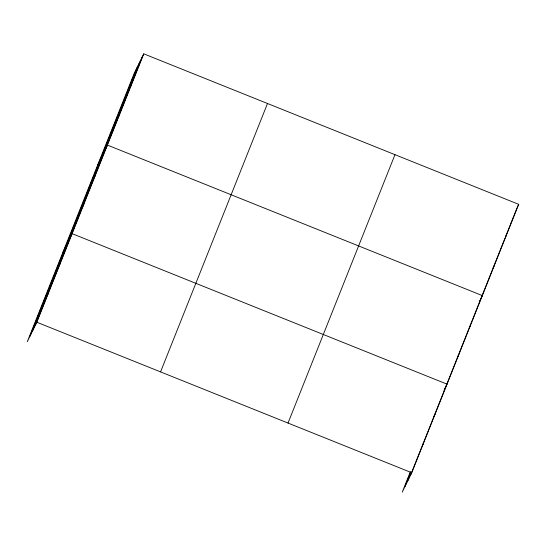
<?xml version="1.0" encoding="UTF-8"?>
<svg xmlns="http://www.w3.org/2000/svg" width="546" height="546" viewBox="0 0 546 546"><rect width="100%" height="100%" fill="white"/><g stroke="black" fill="none" stroke-linecap="round" stroke-linejoin="round"><path stroke-width="0.82" d="M30.023 336.097L136.971 67.718M32.828 330.371L139.776 61.991M35.551 324.815L142.499 56.429M143.769 53.836L134.248 73.273L27.3 341.66L36.821 322.222L143.769 53.836L518.7 204.34L411.752 472.727L402.231 492.164L410.278 471.962M160.551 371.887L267.499 103.501M288.022 423.061L394.976 154.675M404.955 486.602L410.831 471.84M407.76 480.876L411.165 472.331M410.483 475.32L481.067 298.184M481.381 297.406L504.995 238.131M517.117 207.719L505.309 237.353L506.579 234.76M130.378 86.848L131.647 84.255M118.257 117.267L119.526 114.674M97.884 164.523L107.412 145.086L482.336 295.591L479.702 300.969M94.376 177.204L95.646 174.611M82.61 206.722L83.879 204.129M62.592 253.091L72.113 233.654L447.044 384.159L444.069 390.226M59.084 265.765L60.353 263.172M47.318 295.29L48.587 292.697M517.431 206.934L518.7 204.34M493.188 267.772L494.458 265.179M469.301 327.709L470.57 325.116M457.541 357.227L458.811 354.634M434.009 416.277L435.278 413.684M422.242 445.795L423.519 443.202M36.821 322.222L411.752 472.727"/></g></svg>
